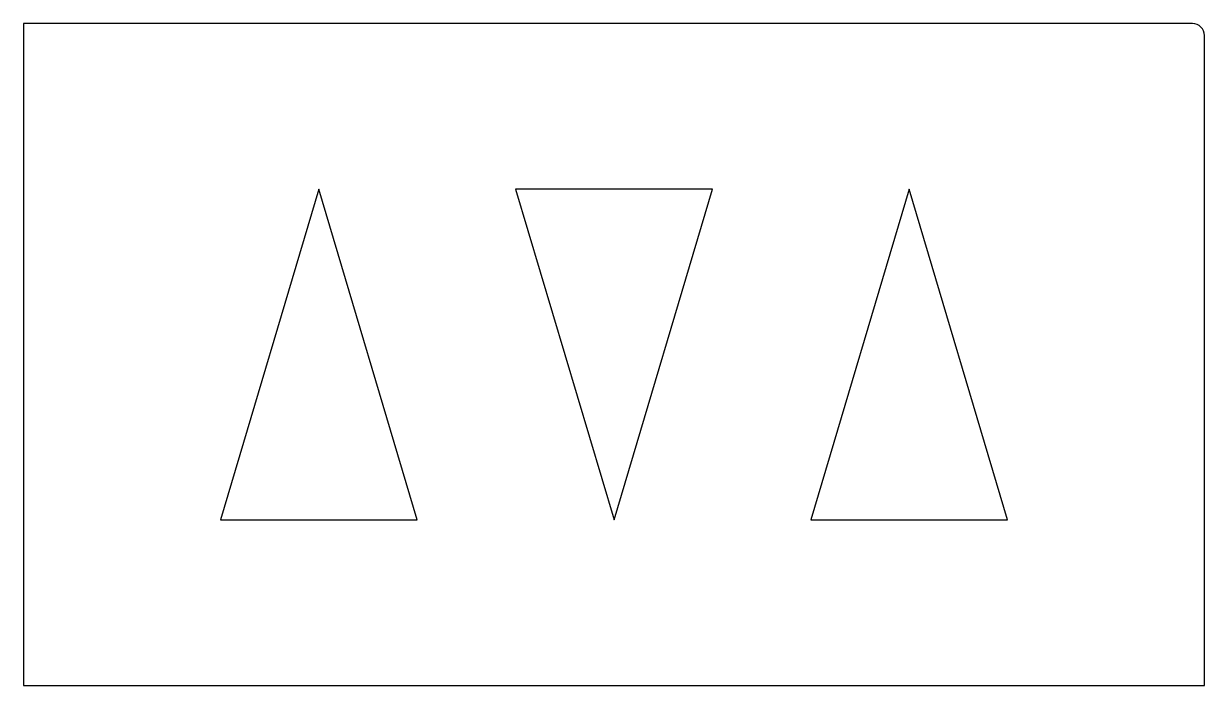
# Model space of a CAD drawing. Header units: metres. Extents: x 0 to 1000, y 0 to 560.
import ezdxf

# ---------------------------------------------------------------- set-up
doc = ezdxf.new("R2010")
doc.units = ezdxf.units.M

msp = doc.modelspace()

# ---------------------------------------------------------------- linework, layer by layer
at = {"layer": 'PARAMETRIX'}
for p, q in [((990, 560), (0, 560)), ((0, 560), (0, 0)), ((1000, 0), (1000, 550)), ((250, 420), (166.6667, 140)), ((333.3333, 140), (250, 420)), ((583.3333, 420), (416.6667, 420)), ((416.6667, 420), (500, 140)), ((500, 140), (583.3333, 420)), ((750, 420), (666.6667, 140)), ((833.3333, 140), (750, 420)), ((166.6667, 140), (333.3333, 140)), ((666.6667, 140), (833.3333, 140)), ((0, 0), (1000, 0))]:
    msp.add_line(p, q, dxfattribs=at)
msp.add_arc((990, 550), 10, 0, 90, dxfattribs=at)

doc.saveas('drawing.dxf')
